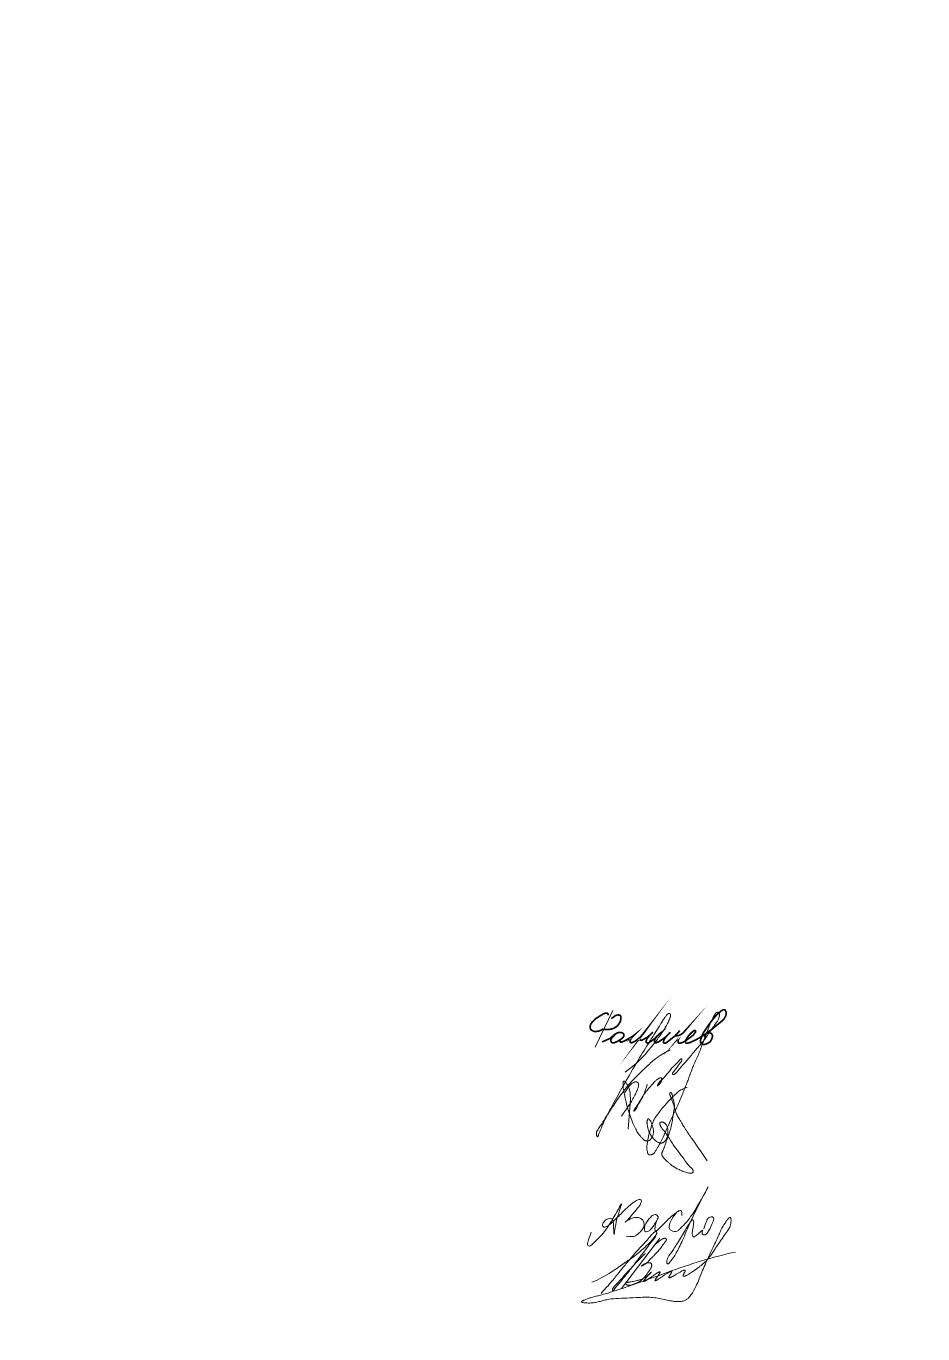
# Model space of a CAD drawing. Header units: millimetres. Extents: x 0 to 210, y 0 to 297.
# Drawn here: x 0 to 96.7, y 0 to 141.1 of the extents above; entities that cross this region are included whole.
import ezdxf

# ---------------------------------------------------------------- set-up
doc = ezdxf.new("R2010")
doc.units = ezdxf.units.MM
for name, pattern in [('K5LT32789', [0]), ('K5LT32790', [0]), ('K5LT32791', [0])]:
    doc.linetypes.add(name, pattern=pattern)
doc.layers.add('Системный слой', color=7, linetype='Continuous')

# ---------------------------------------------------------------- blocks, each defined once
blk = doc.blocks.new('U2')
at = {"layer": 'Системный слой', "color": 5, "linetype": 'K5LT32789', "lineweight": 18, "true_color": 0x0000ff}
for points in [[(68.23, 12.6), (68.03, 12.91), (67.7, 12.91), (67.4, 12.61), (67.06, 12.26), (66.78, 11.79), (66.66, 11.17), (66.85, 10.98), (67.19, 11.06), (67.39, 11.27), (67.63, 11.56), (67.96, 12.06), (68.32, 12.78), (67.96, 12.06), (67.84, 11.48), (67.84, 11.14), (67.92, 11.06), (68.08, 11.11), (68.78, 11.9), (69.54, 12.59), (69.93, 12.94), (70.34, 13.21), (70.53, 13.33), (70.68, 13.33), (70.76, 13.12), (70.76, 12.88), (70.76, 12.63), (70.76, 13.12), (70.68, 13.33), (70.53, 13.34), (69.93, 12.94), (69.37, 11.83), (69.37, 11.34), (69.6, 11.11), (69.92, 11.03), (70.24, 11.03), (70.5, 11.29), (70.83, 11.62), (71.89, 12.69), (74.45, 17.44), (71.89, 12.69), (70.98, 10.41), (70.29, 8.94), (69.66, 7.96), (69.24, 7.47), (69.12, 7.57), (69.12, 7.99), (69.41, 8.52), (69.95, 9.24), (70.81, 10.66), (71.67, 12.14), (71.86, 12.33), (72, 12.31), (72.05, 12.08), (71.97, 11.58), (71.91, 11.18), (71.84, 10.78), (71.92, 10.49), (72.08, 10.4), (72.31, 10.63), (72.74, 10.97), (73.12, 11.35), (72.87, 10.84), (72.99, 10.72), (73.16, 10.65), (73.35, 10.72), (73.6, 10.97), (74.24, 12.31), (74.17, 12.59), (73.92, 12.65), (73.6, 12.58), (73.4, 12.17), (73.25, 11.71), (73.12, 11.32)], [(60.98, 10.96), (60.79, 10.44), (60.6, 9.92), (60.54, 9.6), (60.68, 9.46), (60.88, 9.46), (61.06, 9.64), (61.58, 10.16), (62.86, 11.44), (64.7, 15.06), (63.6, 12.35), (63.4, 9.94), (63.4, 12.17), (63.18, 12.53), (62.64, 12.41), (62.28, 12.05), (62.15, 11.72), (62.28, 11.49), (62.61, 11.49), (63.4, 12.17), (64.48, 13.25), (65.24, 14), (66.08, 14.56), (66.45, 14.45), (66.36, 14.14), (66.14, 13.75), (65.43, 12.91), (64.84, 12.21), (64.43, 11.94), (65.22, 12.47), (65.86, 12.59), (66.27, 12.5), (66.55, 12.29), (66.68, 11.95), (66.68, 11.55), (66.43, 11.18), (66.18, 10.93), (65.79, 10.54), (65.36, 10.44), (64.75, 10.55)]]:
    blk.add_open_spline(points, degree=3, dxfattribs=at)
blk = doc.blocks.new('U3')
at = {"layer": 'Системный слой', "color": 5, "linetype": 'K5LT32790', "lineweight": 18, "true_color": 0x0000ff}
blk.add_open_spline([(64.95, 22.09), (64.99, 23.32), (65.29, 24.7), (65.15, 26.16), (65.08, 26.45), (65, 26.64), (64.92, 26.8), (64.82, 26.94), (64.73, 27.07), (64.66, 27.15), (64.61, 27.21), (64.57, 27.24), (64.55, 27.25), (64.54, 27.26), (64.52, 27.27), (64.51, 27.27), (64.5, 27.28), (64.49, 27.28), (64.49, 27.28), (64.48, 27.28), (64.48, 27.27), (64.47, 27.27), (64.46, 27.27), (64.46, 27.26), (64.45, 27.25), (64.45, 27.24), (64.44, 27.23), (64.43, 27.22), (64.43, 27.2), (64.42, 27.18), (64.42, 27.14), (64.41, 27.1), (64.41, 27.03), (64.4, 26.94), (64.4, 26.83), (64.41, 26.7), (64.42, 26.56), (64.44, 26.4), (64.48, 26.2), (64.54, 25.93), (64.62, 25.52), (64.73, 24.95), (64.93, 24.23), (65.21, 23.45), (65.48, 22.72), (65.75, 22.11), (66.01, 21.66), (66.26, 21.34), (66.47, 21.12), (66.63, 20.96), (66.75, 20.88), (66.82, 20.84), (66.88, 20.82), (66.93, 20.81), (66.98, 20.8), (67.03, 20.8), (67.09, 20.81), (67.14, 20.82), (67.19, 20.83), (67.23, 20.85), (67.27, 20.87), (67.3, 20.9), (67.33, 20.93), (67.37, 20.97), (67.41, 21.03), (67.47, 21.12), (67.54, 21.24), (67.6, 21.37), (67.65, 21.51), (67.67, 21.63), (67.68, 21.75), (67.68, 21.89), (67.66, 22.07), (67.62, 22.28), (67.56, 22.51), (67.49, 22.72), (67.42, 22.88), (67.37, 22.98), (67.32, 23.04), (67.27, 23.09), (67.24, 23.13), (67.2, 23.16), (67.18, 23.18), (67.17, 23.19), (67.15, 23.19), (67.14, 23.19), (67.13, 23.19), (67.12, 23.19), (67.12, 23.19), (67.11, 23.19), (67.1, 23.19), (67.1, 23.19), (67.09, 23.18), (67.08, 23.18), (67.08, 23.17), (67.07, 23.16), (67.06, 23.14), (67.05, 23.12), (67.04, 23.1), (67.02, 23.06), (67.01, 23.01), (67, 22.96), (66.99, 22.89), (66.98, 22.82), (66.99, 22.73), (67.01, 22.61), (67.04, 22.44), (67.07, 22.22), (67.13, 21.98), (67.22, 21.75), (67.33, 21.54), (67.46, 21.33), (67.61, 21.14), (67.78, 20.96), (67.94, 20.82), (68.08, 20.73), (68.2, 20.67), (68.3, 20.63), (68.39, 20.6), (68.47, 20.59), (68.54, 20.59), (68.6, 20.59), (68.65, 20.6), (68.7, 20.62), (68.74, 20.64), (68.78, 20.66), (68.82, 20.69), (68.87, 20.73), (68.92, 20.79), (68.98, 20.88), (69.05, 20.98), (69.11, 21.11), (69.17, 21.25), (69.21, 21.4), (69.24, 21.55), (69.25, 21.72), (69.25, 21.9), (69.23, 22.09), (69.19, 22.25), (69.14, 22.4), (69.09, 22.51), (69.04, 22.59), (68.99, 22.66), (68.93, 22.71), (68.88, 22.75), (68.82, 22.79), (68.76, 22.82), (68.7, 22.84), (68.65, 22.86), (68.6, 22.86), (68.57, 22.86), (68.53, 22.86), (68.51, 22.85), (68.48, 22.85), (68.45, 22.83), (68.43, 22.82), (68.41, 22.81), (68.39, 22.79), (68.38, 22.78), (68.37, 22.77), (68.37, 22.75), (68.36, 22.74), (68.36, 22.73), (68.36, 22.71), (68.35, 22.7), (68.36, 22.68), (68.36, 22.65), (68.37, 22.62), (68.38, 22.58), (68.41, 22.53), (68.44, 22.46), (68.49, 22.36), (68.55, 22.25), (68.64, 22.12), (68.76, 21.97), (68.94, 21.76), (69.17, 21.43), (69.47, 20.96), (69.82, 20.38), (70.29, 19.76), (70.75, 19.16), (71.14, 18.63), (71.41, 18.23), (71.63, 18.02), (71.77, 17.9), (71.86, 17.81), (71.91, 17.73), (71.94, 17.67), (71.96, 17.62), (71.98, 17.57), (71.98, 17.54), (71.98, 17.52), (71.98, 17.5), (71.98, 17.48), (71.97, 17.46), (71.97, 17.45), (71.96, 17.44), (71.95, 17.43), (71.94, 17.42), (71.92, 17.4), (71.91, 17.39), (71.88, 17.38), (71.85, 17.37), (71.81, 17.35), (71.77, 17.34), (71.72, 17.34), (71.66, 17.33), (71.59, 17.34), (71.49, 17.35), (71.34, 17.38), (71.13, 17.44), (70.82, 17.55), (70.45, 17.71), (70.06, 17.91), (69.75, 18.1), (69.51, 18.31), (69.28, 18.51), (69.04, 18.72), (68.84, 18.91), (68.71, 19.06), (68.65, 19.15), (68.62, 19.21), (68.6, 19.27), (68.59, 19.32), (68.59, 19.37), (68.59, 19.42), (68.59, 19.47), (68.6, 19.53), (68.62, 19.59), (68.65, 19.67), (68.7, 19.77), (68.77, 19.94), (68.87, 20.16), (68.96, 20.45), (69.07, 20.78), (69.2, 21.12), (69.35, 21.55), (69.52, 22.08), (69.68, 22.7), (69.77, 23.28), (69.82, 23.74), (69.89, 24.11), (69.95, 24.4), (69.96, 24.64), (69.93, 24.83), (69.9, 25.01), (69.84, 25.22), (69.79, 25.43), (69.75, 25.62), (69.71, 25.77), (69.68, 25.87), (69.66, 25.94), (69.64, 25.98), (69.62, 26), (69.61, 26.01), (69.6, 26.02), (69.59, 26.03), (69.58, 26.04), (69.58, 26.04), (69.57, 26.04), (69.56, 26.04), (69.55, 26.04), (69.54, 26.04), (69.53, 26.04), (69.52, 26.03), (69.51, 26.03), (69.5, 26.02), (69.49, 26.01), (69.48, 26.01), (69.47, 26), (69.46, 25.99), (69.46, 25.97), (69.45, 25.96), (69.45, 25.94), (69.44, 25.93), (69.44, 25.9), (69.44, 25.88), (69.45, 25.84), (69.46, 25.8), (69.47, 25.75), (69.5, 25.69), (69.53, 25.61), (69.58, 25.51), (69.63, 25.39), (69.68, 25.24), (69.73, 25.06), (69.81, 24.83), (69.91, 24.55), (70, 24.24), (70.08, 23.95), (70.17, 23.7), (70.29, 23.48), (70.43, 23.26), (70.59, 23.01), (70.77, 22.69), (71.01, 22.27), (71.32, 21.8), (71.67, 21.29), (72.01, 20.82), (72.62, 19.96), (73.11, 19.25), (73.48, 18.68)], degree=3, knots=[0, 0, 0, 0, 23.088924, 25.905784, 27.368497, 28.578535, 29.721875, 30.813961, 31.805183, 32.534012, 32.992903, 33.225793, 33.377047, 33.48833, 33.574551, 33.643805, 33.701224, 33.750367, 33.79387, 33.833355, 33.872141, 33.912355, 33.95659, 34.00557, 34.061357, 34.126468, 34.204109, 34.298549, 34.415744, 34.564555, 34.759459, 35.028229, 35.412864, 35.997175, 36.728139, 37.568941, 38.433825, 39.401332, 40.578431, 42.235398, 44.569602, 48.269133, 53.187712, 58.58434, 63.764044, 67.778676, 70.998143, 73.369834, 75.349816, 76.796874, 77.581324, 78.028914, 78.378087, 78.696803, 79.013489, 79.343373, 79.678587, 80.006824, 80.317932, 80.606471, 80.866035, 81.11641, 81.383983, 81.718354, 82.16781, 82.839361, 83.733235, 84.705422, 85.582724, 86.324391, 87.057116, 87.890757, 88.945341, 90.321141, 91.965571, 93.426367, 94.484215, 95.101021, 95.580997, 96.013141, 96.361093, 96.626002, 96.782739, 96.889142, 96.971138, 97.03813, 97.095272, 97.145901, 97.188561, 97.228747, 97.268915, 97.315311, 97.366861, 97.425655, 97.494454, 97.577142, 97.679623, 97.811915, 97.985663, 98.226797, 98.532587, 98.897786, 99.296036, 99.737821, 100.261724, 100.964229, 101.99978, 103.525411, 105.150667, 106.72453, 108.093532, 109.590313, 111.195302, 112.777483, 114.126394, 115.159714, 115.93325, 116.599105, 117.196687, 117.716186, 118.147278, 118.512091, 118.830828, 119.112084, 119.376147, 119.650254, 119.966184, 120.348472, 120.832611, 121.462575, 122.257884, 123.166317, 124.121896, 125.077441, 126.058759, 127.110722, 128.27138, 129.455541, 130.54928, 131.472222, 132.224076, 132.842804, 133.343527, 133.786162, 134.209733, 134.641953, 135.076751, 135.490934, 135.840567, 136.1162, 136.329021, 136.516582, 136.697073, 136.87991, 137.063295, 137.235465, 137.38613, 137.514261, 137.623548, 137.718445, 137.797689, 137.875651, 137.957944, 138.055516, 138.163779, 138.288043, 138.436309, 138.622516, 138.862075, 139.203128, 139.704326, 140.381097, 141.218915, 142.127317, 143.259517, 144.821141, 147.317764, 150.75711, 155.19517, 160.069171, 165.224464, 169.471142, 172.421411, 174.092925, 175.138298, 175.966748, 176.479558, 176.900272, 177.244752, 177.52135, 177.72293, 177.873709, 177.996322, 178.101436, 178.195314, 178.281517, 178.366118, 178.454913, 178.554755, 178.670049, 178.807074, 178.975201, 179.187234, 179.439473, 179.719727, 180.029511, 180.383269, 180.823448, 181.407111, 182.246837, 183.563618, 185.512414, 188.365901, 191.16936, 193.636194, 195.215931, 197.147086, 199.269225, 201.224518, 202.392176, 202.935446, 203.335749, 203.665039, 203.98044, 204.30527, 204.630666, 204.95421, 205.28424, 205.683122, 206.145312, 206.866804, 207.837862, 209.464316, 211.387339, 213.648133, 215.828171, 218.361631, 222.046321, 226.400789, 230.237614, 232.987127, 235.143069, 237.145235, 238.600123, 239.59432, 240.714469, 242.086859, 243.579513, 244.83703, 245.773068, 246.379449, 246.80954, 247.077534, 247.227517, 247.33398, 247.41847, 247.489521, 247.552012, 247.609222, 247.663606, 247.717168, 247.768592, 247.820784, 247.876677, 247.942191, 248.018083, 248.10247, 248.189421, 248.269471, 248.347072, 248.425637, 248.512886, 248.605679, 248.706816, 248.820413, 248.952282, 249.111489, 249.313956, 249.574155, 249.89782, 250.303709, 250.841791, 251.528272, 252.381244, 253.359593, 254.475963, 255.872687, 257.851092, 259.938273, 261.963603, 263.469883, 265.046448, 266.586695, 268.366913, 270.599666, 273.407082, 277.373027, 281.234201, 284.882343, 288.313023, 301, 301, 301, 301], dxfattribs=at)
blk = doc.blocks.new('U4')
at = {"layer": 'Системный слой', "color": 5, "linetype": 'K5LT32790', "lineweight": 18, "true_color": 0x0000ff}
for points, knots in [([(64.63, 28.23), (65.53, 28.86), (66.67, 29.94), (67.9, 31.52), (68.66, 32.51), (69.11, 33.35), (69.4, 33.86), (69.49, 34.13), (69.52, 34.27), (69.53, 34.35), (69.53, 34.4), (69.53, 34.44), (69.52, 34.46), (69.51, 34.48), (69.5, 34.49), (69.5, 34.51), (69.48, 34.52), (69.47, 34.53), (69.46, 34.54), (69.44, 34.55), (69.42, 34.56), (69.4, 34.56), (69.38, 34.57), (69.36, 34.57), (69.34, 34.57), (69.32, 34.57), (69.3, 34.56), (69.29, 34.56), (69.27, 34.55), (69.25, 34.54), (69.23, 34.52), (69.2, 34.49), (69.16, 34.45), (69.09, 34.37), (68.98, 34.23), (68.8, 33.98), (68.54, 33.58), (68.2, 32.99), (67.65, 32.14), (66.81, 30.83), (65.7, 28.99), (64.48, 26.88), (63.46, 25.04), (62.78, 23.77), (62.41, 23.04), (62.21, 22.59), (62.07, 22.25), (61.95, 21.95), (61.85, 21.69), (61.78, 21.5), (61.74, 21.38), (61.71, 21.33), (61.7, 21.31), (61.69, 21.29), (61.68, 21.28), (61.68, 21.28), (61.67, 21.27), (61.67, 21.27), (61.66, 21.27), (61.66, 21.27), (61.65, 21.27), (61.65, 21.27), (61.64, 21.27), (61.64, 21.27), (61.63, 21.27), (61.63, 21.27), (61.62, 21.28), (61.62, 21.28), (61.61, 21.29), (61.61, 21.3), (61.6, 21.31), (61.59, 21.33), (61.57, 21.36), (61.55, 21.4), (61.54, 21.44), (61.53, 21.49), (61.52, 21.55), (61.52, 21.6), (61.53, 21.66), (61.54, 21.73), (61.56, 21.79), (61.59, 21.86), (61.64, 21.95), (61.72, 22.08), (61.88, 22.33), (62.18, 22.8), (62.73, 23.68), (63.54, 24.91), (64.56, 26.4), (65.77, 27.72), (66.94, 28.84), (67.89, 29.69), (68.74, 30.27), (69.26, 30.51), (69.5, 30.63)], [0, 0, 0, 0, 8.550609, 12.054989, 15.548009, 18.191121, 19.498995, 20.058209, 20.381615, 20.589671, 20.716665, 20.79368, 20.851701, 20.900722, 20.944653, 20.985245, 21.025642, 21.06834, 21.115939, 21.168338, 21.224707, 21.283052, 21.340576, 21.394663, 21.443781, 21.488289, 21.53119, 21.575808, 21.625508, 21.683081, 21.754287, 21.848548, 21.98875, 22.223415, 22.641351, 23.38396, 24.591455, 26.333193, 28.725175, 32.394143, 38.444137, 45.386804, 51.336644, 54.759282, 56.550214, 57.736198, 58.581068, 59.410817, 60.190375, 60.748602, 61.044545, 61.139793, 61.19713, 61.237089, 61.267135, 61.290713, 61.309862, 61.325937, 61.339917, 61.352551, 61.36445, 61.376142, 61.388111, 61.400062, 61.412022, 61.424542, 61.439066, 61.45699, 61.479741, 61.509795, 61.550475, 61.607942, 61.688058, 61.795635, 61.922219, 62.059168, 62.198495, 62.342871, 62.495112, 62.658157, 62.830855, 63.02153, 63.245709, 63.594568, 64.237865, 65.516344, 67.957442, 72.253573, 76.989753, 81.977365, 86.090995, 89.562811, 91.905588, 94, 94, 94, 94]), ([(66.99, 26.96), (66.91, 26.52), (66.7, 25.95), (66.37, 25.27), (66.14, 24.91), (65.98, 24.61), (65.89, 24.43), (65.84, 24.32), (65.8, 24.26), (65.76, 24.21), (65.73, 24.17), (65.69, 24.13), (65.66, 24.09), (65.63, 24.06), (65.6, 24.04), (65.59, 24.02), (65.58, 24.02), (65.57, 24.01), (65.57, 24.01), (65.57, 24.01), (65.56, 24.01), (65.56, 24.01), (65.56, 24.01), (65.56, 24.01), (65.55, 24.01), (65.55, 24.01), (65.55, 24.01), (65.55, 24.02), (65.55, 24.02), (65.56, 24.02), (65.56, 24.03), (65.56, 24.03), (65.56, 24.04), (65.57, 24.06), (65.58, 24.08), (65.59, 24.1), (65.6, 24.13), (65.62, 24.17), (65.63, 24.21), (65.66, 24.26), (65.69, 24.31), (65.74, 24.37), (65.8, 24.45), (65.89, 24.58), (66.01, 24.76), (66.15, 24.99), (66.28, 25.22), (66.41, 25.46), (66.57, 25.72), (66.77, 26), (66.98, 26.25), (67.16, 26.47), (67.35, 26.7), (67.58, 26.96), (67.85, 27.23), (68.05, 27.42), (68.18, 27.52), (68.25, 27.56), (68.3, 27.59), (68.35, 27.61), (68.4, 27.63), (68.44, 27.63), (68.46, 27.64), (68.48, 27.64), (68.5, 27.63), (68.51, 27.63), (68.52, 27.63), (68.53, 27.62), (68.54, 27.62), (68.54, 27.61), (68.55, 27.6), (68.55, 27.6), (68.56, 27.59), (68.56, 27.58), (68.56, 27.56), (68.57, 27.55), (68.57, 27.53), (68.57, 27.5), (68.56, 27.45), (68.55, 27.4), (68.54, 27.34), (68.53, 27.28), (68.51, 27.22), (68.49, 27.17), (68.46, 27.12), (68.43, 27.07), (68.38, 27.02), (68.34, 26.96), (68.3, 26.92), (68.27, 26.89), (68.24, 26.86), (68.21, 26.83), (68.18, 26.81), (68.16, 26.79), (68.14, 26.78), (68.13, 26.78), (68.13, 26.77), (68.12, 26.77), (68.12, 26.77), (68.12, 26.77), (68.11, 26.77), (68.11, 26.77), (68.11, 26.77), (68.11, 26.77), (68.11, 26.77), (68.1, 26.77), (68.1, 26.77), (68.1, 26.77), (68.1, 26.78), (68.1, 26.78), (68.11, 26.78), (68.11, 26.79), (68.11, 26.8), (68.11, 26.8), (68.12, 26.81), (68.12, 26.83), (68.14, 26.85), (68.15, 26.88), (68.16, 26.9), (68.18, 26.92), (68.19, 26.95), (68.21, 26.98), (68.24, 27.03), (68.28, 27.1), (68.32, 27.17), (68.38, 27.24), (68.47, 27.33), (68.59, 27.43), (68.73, 27.55), (68.86, 27.69), (68.99, 27.84), (69.1, 27.99), (69.23, 28.14), (69.37, 28.29), (69.5, 28.47), (69.64, 28.65), (69.81, 28.83), (70, 29.01), (70.19, 29.18), (70.32, 29.32), (70.41, 29.42), (70.47, 29.49), (70.53, 29.55), (70.57, 29.6), (70.61, 29.64), (70.64, 29.66), (70.66, 29.67), (70.67, 29.68), (70.68, 29.69), (70.69, 29.69), (70.69, 29.69), (70.7, 29.69), (70.7, 29.69), (70.71, 29.69), (70.71, 29.69), (70.72, 29.68), (70.72, 29.68), (70.72, 29.68), (70.73, 29.67), (70.73, 29.67), (70.73, 29.66), (70.74, 29.65), (70.74, 29.64), (70.75, 29.63), (70.75, 29.61), (70.75, 29.59), (70.75, 29.56), (70.75, 29.53), (70.74, 29.51), (70.74, 29.48), (70.73, 29.45), (70.71, 29.42), (70.68, 29.38), (70.64, 29.32), (70.57, 29.23), (70.48, 29.12), (70.37, 28.98), (70.26, 28.81), (70.16, 28.65), (70.05, 28.53), (69.97, 28.42), (69.91, 28.34), (69.86, 28.27), (69.81, 28.23), (69.78, 28.19), (69.76, 28.16), (69.75, 28.14), (69.75, 28.12), (69.74, 28.11), (69.74, 28.09), (69.74, 28.07), (69.75, 28.05), (69.75, 28.04), (69.75, 28.02), (69.76, 28.01), (69.77, 28), (69.77, 27.99), (69.78, 27.99), (69.78, 27.98), (69.79, 27.98), (69.8, 27.98), (69.8, 27.97), (69.81, 27.97), (69.82, 27.97), (69.83, 27.97), (69.85, 27.98), (69.86, 27.98), (69.88, 27.99), (69.91, 28), (69.94, 28.02), (69.98, 28.04), (70.03, 28.07), (70.09, 28.11), (70.14, 28.16), (70.21, 28.23), (70.29, 28.33), (70.4, 28.48), (70.57, 28.7), (70.8, 28.96), (71.11, 29.28), (71.43, 29.66), (71.79, 30.1), (72.14, 30.52), (72.5, 30.94), (72.86, 31.34), (73.22, 31.79), (73.55, 32.27), (73.88, 32.75), (74.21, 33.18), (74.46, 33.57), (74.64, 33.84), (74.73, 34.03), (74.76, 34.16), (74.78, 34.27), (74.8, 34.35), (74.81, 34.41), (74.81, 34.45), (74.81, 34.5), (74.81, 34.53), (74.8, 34.56), (74.79, 34.59), (74.78, 34.61), (74.76, 34.64), (74.75, 34.66), (74.73, 34.67), (74.72, 34.69), (74.7, 34.7), (74.69, 34.7), (74.67, 34.71), (74.66, 34.71), (74.64, 34.71), (74.63, 34.71), (74.61, 34.71), (74.59, 34.71), (74.56, 34.7), (74.53, 34.68), (74.5, 34.67), (74.47, 34.64), (74.43, 34.61), (74.39, 34.57), (74.35, 34.53), (74.31, 34.47), (74.27, 34.39), (74.21, 34.29), (74.12, 34.14), (74, 33.91), (73.88, 33.61), (73.74, 33.27), (73.61, 32.91), (73.45, 32.53), (73.28, 32.12), (73.11, 31.67), (72.94, 31.2), (72.76, 30.7), (72.56, 30.16), (72.29, 29.58), (72.02, 29.03), (71.83, 28.53), (71.71, 28.19), (71.64, 28), (71.59, 27.88), (71.54, 27.72), (71.43, 27.44), (71.28, 27.03), (71.06, 26.51), (70.83, 25.92), (70.56, 25.22), (70.21, 24.42), (69.75, 23.51), (69.29, 22.51), (68.86, 21.5), (68.47, 20.64), (68.09, 20.07), (67.91, 19.71), (67.79, 19.54), (67.72, 19.47), (67.66, 19.42), (67.61, 19.39), (67.55, 19.36), (67.49, 19.34), (67.43, 19.33), (67.36, 19.32), (67.31, 19.31), (67.26, 19.32), (67.22, 19.32), (67.2, 19.33), (67.18, 19.34), (67.16, 19.35), (67.15, 19.36), (67.13, 19.37), (67.12, 19.39), (67.11, 19.41), (67.09, 19.43), (67.08, 19.47), (67.06, 19.52), (67.05, 19.59), (67.02, 19.7), (66.99, 19.83), (66.96, 19.97), (66.96, 20.1), (66.97, 20.25), (66.99, 20.42), (67.03, 20.63), (67.08, 20.92), (67.14, 21.29), (67.24, 21.71), (67.37, 22.1), (67.48, 22.41), (67.56, 22.67), (67.65, 22.9), (67.76, 23.15), (67.93, 23.42), (68.2, 23.78), (68.57, 24.27), (69.08, 24.85), (69.61, 25.43), (70.1, 25.91), (70.47, 26.22), (70.76, 26.38), (71.02, 26.49), (71.2, 26.55), (71.31, 26.58)], [0, 0, 0, 0, 9.050129, 12.27524, 15.459, 17.73484, 19.057413, 19.710841, 20.186256, 20.578255, 20.920156, 21.263228, 21.624829, 21.943402, 22.174143, 22.29629, 22.36276, 22.406894, 22.439057, 22.464194, 22.484922, 22.502166, 22.516262, 22.528133, 22.539447, 22.552242, 22.56817, 22.588053, 22.611987, 22.639741, 22.672744, 22.715192, 22.776687, 22.87041, 23.023044, 23.2152, 23.446308, 23.698853, 24.014406, 24.364067, 24.793807, 25.28352, 25.941626, 26.877925, 28.429965, 30.348657, 32.240773, 33.898399, 35.948367, 38.485583, 40.825304, 42.59187, 44.267244, 46.970047, 49.74801, 51.863744, 52.701471, 53.104911, 53.483029, 53.862972, 54.210178, 54.473163, 54.650607, 54.780151, 54.882015, 54.96597, 55.037892, 55.101774, 55.160577, 55.215489, 55.269733, 55.3265, 55.390437, 55.464507, 55.552848, 55.661752, 55.802045, 55.996896, 56.278982, 56.657771, 57.087852, 57.530059, 57.926999, 58.28654, 58.645161, 59.086887, 59.580412, 60.070145, 60.456808, 60.770321, 61.020502, 61.287434, 61.539711, 61.751465, 61.877288, 61.951174, 62.001019, 62.037083, 62.064047, 62.085222, 62.102691, 62.117816, 62.131035, 62.143011, 62.154708, 62.167188, 62.181333, 62.197688, 62.21651, 62.238222, 62.264236, 62.296726, 62.338711, 62.394112, 62.469848, 62.581386, 62.750144, 62.953234, 63.151975, 63.325302, 63.501424, 63.750698, 64.126703, 64.655732, 65.239268, 65.888652, 66.649933, 67.724768, 68.970934, 70.450533, 71.673771, 72.965674, 74.199734, 75.716608, 77.191491, 78.669398, 80.263602, 82.259995, 84.0227, 85.431088, 86.180031, 86.82002, 87.357354, 87.830339, 88.196682, 88.427814, 88.563885, 88.657509, 88.728451, 88.784957, 88.831759, 88.871976, 88.907862, 88.941164, 88.973333, 89.002363, 89.031139, 89.061129, 89.097204, 89.139544, 89.190239, 89.252182, 89.329582, 89.428874, 89.559889, 89.727893, 89.910432, 90.08993, 90.259821, 90.437176, 90.634512, 90.867411, 91.167757, 91.627014, 92.382088, 93.419966, 94.672454, 96.030915, 97.344377, 98.512333, 99.382533, 100.080146, 100.642761, 101.098523, 101.416568, 101.614452, 101.761411, 101.888131, 102.002041, 102.112642, 102.228685, 102.353162, 102.475542, 102.582798, 102.67162, 102.744553, 102.805473, 102.857643, 102.905538, 102.953137, 103.003348, 103.057077, 103.11538, 103.180499, 103.255316, 103.343787, 103.451799, 103.589159, 103.775473, 104.036879, 104.381072, 104.782032, 105.231565, 105.731185, 106.331113, 107.131661, 108.329516, 110.150194, 112.636877, 115.501671, 119.160964, 122.898631, 126.952961, 130.409086, 134.037174, 137.994275, 142.035946, 146.041027, 149.822245, 153.085433, 155.385996, 156.523495, 157.344961, 158.084473, 158.656408, 159.032405, 159.319553, 159.62593, 159.882585, 160.081757, 160.265654, 160.447561, 160.63144, 160.806021, 160.962993, 161.100471, 161.220792, 161.327559, 161.424857, 161.521276, 161.623153, 161.736504, 161.863212, 162.008568, 162.179889, 162.387514, 162.643846, 162.945007, 163.264358, 163.6135, 164.014772, 164.533206, 165.020618, 165.794064, 166.857794, 168.64401, 171.006738, 173.517367, 176.204619, 178.789913, 181.800729, 185.264053, 188.598832, 192.086757, 196.039981, 200.351441, 204.98312, 208.606796, 211.174086, 212.324149, 212.840152, 213.814159, 215.76165, 218.911517, 222.760316, 227.121283, 231.883071, 238.054257, 244.879079, 252.670992, 260.372327, 267.206768, 271.910472, 274.294825, 275.442431, 276.007431, 276.456493, 276.872537, 277.298483, 277.734538, 278.182349, 278.627236, 279.027811, 279.347916, 279.582846, 279.760539, 279.906542, 280.032941, 280.152577, 280.276179, 280.413989, 280.572354, 280.762102, 281.004984, 281.334701, 281.830666, 282.557033, 283.530703, 284.521091, 285.429966, 286.323075, 287.47734, 288.942216, 290.783007, 293.428229, 296.57457, 299.586331, 301.717918, 303.359613, 305.016414, 306.799751, 308.827327, 311.560281, 315.955926, 321.284596, 327.290578, 331.929165, 335.294372, 337.07654, 338.608554, 341, 341, 341, 341]), ([(64.61, 26.05), (64.79, 26.33), (65, 26.69), (65.35, 27), (65.47, 27.08), (65.58, 27.14), (65.65, 27.17), (65.71, 27.19), (65.76, 27.2), (65.8, 27.2), (65.83, 27.2), (65.86, 27.19), (65.89, 27.18), (65.92, 27.17), (65.95, 27.15), (65.97, 27.13), (66, 27.11), (66.02, 27.08), (66.04, 27.06), (66.05, 27.03), (66.07, 27), (66.07, 26.97), (66.08, 26.94), (66.08, 26.89), (66.08, 26.84), (66.08, 26.77), (66.06, 26.67), (66.02, 26.54), (65.96, 26.36), (65.85, 26.09), (65.66, 25.7), (65.41, 25.21), (65.1, 24.73), (64.8, 24.31), (64.51, 23.9), (64.32, 23.63), (64.22, 23.48)], [0, 0, 0, 0, 6.031327, 7.224988, 8.103691, 8.779791, 9.271523, 9.620615, 9.879085, 10.092232, 10.278511, 10.453749, 10.630111, 10.818394, 11.017829, 11.223201, 11.427374, 11.623322, 11.806227, 11.978077, 12.150954, 12.337468, 12.550087, 12.799771, 13.111892, 13.519386, 14.078895, 14.842107, 15.895849, 17.445078, 19.990893, 23.601088, 27.190299, 30.147219, 32.759048, 36, 36, 36, 36])]:
    blk.add_open_spline(points, degree=3, knots=knots, dxfattribs=at)
blk = doc.blocks.new('U5')
at = {"layer": 'Системный слой', "color": 5, "linetype": 'K5LT32790', "lineweight": 18, "true_color": 0x0000ff}
blk.add_line((68.36, 10.31), (64.23, 4.9), dxfattribs=at)
for points, knots in [([(67.58, 9.28), (67.77, 9.52), (68.03, 9.81), (68.41, 10.08), (68.59, 10.19), (68.72, 10.26), (68.8, 10.3), (68.84, 10.31), (68.88, 10.31), (68.91, 10.31), (68.93, 10.31), (68.95, 10.3), (68.98, 10.29), (69, 10.28), (69.02, 10.27), (69.03, 10.26), (69.05, 10.24), (69.06, 10.23), (69.06, 10.22), (69.07, 10.21), (69.07, 10.2), (69.08, 10.18), (69.08, 10.17), (69.08, 10.15), (69.08, 10.14), (69.07, 10.12), (69.06, 10.09), (69.05, 10.07), (69.03, 10.03), (69, 9.99), (68.95, 9.92), (68.88, 9.83), (68.79, 9.72), (68.69, 9.58), (68.57, 9.41), (68.42, 9.19), (68.21, 8.94), (67.95, 8.67), (67.69, 8.4), (67.48, 8.19), (67.31, 8.01), (67.18, 7.87), (67.07, 7.76), (66.99, 7.68), (66.92, 7.63), (66.85, 7.58), (66.78, 7.53), (66.69, 7.48), (66.61, 7.43), (66.53, 7.39), (66.48, 7.36), (66.44, 7.34), (66.42, 7.33), (66.41, 7.33), (66.4, 7.32), (66.39, 7.32), (66.38, 7.32), (66.38, 7.32), (66.38, 7.32), (66.37, 7.32), (66.37, 7.31), (66.37, 7.31), (66.37, 7.32), (66.37, 7.32), (66.37, 7.32), (66.37, 7.32), (66.37, 7.32), (66.37, 7.32), (66.38, 7.32), (66.38, 7.33), (66.38, 7.33), (66.39, 7.33), (66.39, 7.33), (66.4, 7.34), (66.41, 7.35), (66.42, 7.35), (66.43, 7.36), (66.46, 7.38), (66.49, 7.41), (66.55, 7.44), (66.62, 7.49), (66.7, 7.54), (66.79, 7.58), (66.89, 7.62), (66.98, 7.65), (67.08, 7.67), (67.16, 7.68), (67.23, 7.68), (67.28, 7.68), (67.33, 7.67), (67.36, 7.66), (67.38, 7.65), (67.4, 7.63), (67.42, 7.62), (67.43, 7.61), (67.45, 7.59), (67.46, 7.57), (67.47, 7.54), (67.48, 7.51), (67.49, 7.48), (67.5, 7.44), (67.5, 7.39), (67.5, 7.35), (67.49, 7.3), (67.47, 7.24), (67.45, 7.18), (67.42, 7.11), (67.36, 7.01), (67.26, 6.87), (67.12, 6.66), (66.94, 6.4), (66.73, 6.12), (66.51, 5.89), (66.31, 5.72), (66.13, 5.61), (65.93, 5.52), (65.71, 5.43), (65.48, 5.35), (65.29, 5.27), (65.15, 5.24), (65.07, 5.23), (65.02, 5.23), (64.97, 5.24), (64.93, 5.25), (64.88, 5.27), (64.83, 5.29), (64.79, 5.31), (64.76, 5.33), (64.74, 5.34), (64.72, 5.36), (64.7, 5.37), (64.68, 5.39), (64.67, 5.4), (64.66, 5.42), (64.66, 5.43), (64.66, 5.44), (64.66, 5.45), (64.67, 5.46), (64.68, 5.47), (64.69, 5.48), (64.7, 5.49), (64.73, 5.5), (64.76, 5.51), (64.79, 5.53), (64.84, 5.54), (64.91, 5.55), (65, 5.57), (65.12, 5.59), (65.28, 5.62), (65.51, 5.66), (65.81, 5.72), (66.16, 5.81), (66.49, 5.93), (66.76, 6.06), (66.96, 6.19), (67.11, 6.31), (67.22, 6.41), (67.3, 6.48), (67.35, 6.53), (67.39, 6.57), (67.41, 6.6), (67.43, 6.62), (67.44, 6.64), (67.45, 6.65), (67.46, 6.66), (67.46, 6.66), (67.47, 6.67), (67.47, 6.67), (67.47, 6.67), (67.47, 6.68), (67.47, 6.68), (67.47, 6.68), (67.47, 6.68), (67.47, 6.68), (67.47, 6.68), (67.47, 6.68), (67.47, 6.67), (67.46, 6.67), (67.46, 6.67), (67.45, 6.66), (67.44, 6.65), (67.43, 6.64), (67.41, 6.63), (67.39, 6.6), (67.36, 6.58), (67.33, 6.54), (67.28, 6.49), (67.2, 6.41), (67.1, 6.29), (66.97, 6.14), (66.84, 5.99), (66.75, 5.88), (66.7, 5.8), (66.67, 5.76), (66.65, 5.73), (66.64, 5.71), (66.63, 5.69), (66.62, 5.68), (66.62, 5.67), (66.62, 5.66), (66.62, 5.65), (66.63, 5.65), (66.63, 5.64), (66.64, 5.64), (66.65, 5.64), (66.66, 5.65), (66.68, 5.65), (66.7, 5.66), (66.73, 5.67), (66.77, 5.69), (66.82, 5.72), (66.88, 5.76), (66.97, 5.81), (67.09, 5.89), (67.28, 6.02), (67.52, 6.18), (67.78, 6.36), (67.99, 6.51), (68.14, 6.6), (68.22, 6.64), (68.28, 6.67), (68.31, 6.69), (68.34, 6.7), (68.36, 6.7), (68.38, 6.7), (68.39, 6.7), (68.4, 6.7), (68.41, 6.69), (68.41, 6.69), (68.41, 6.68), (68.41, 6.67), (68.41, 6.66), (68.41, 6.64), (68.4, 6.63), (68.39, 6.61), (68.38, 6.58), (68.36, 6.55), (68.33, 6.51), (68.29, 6.44), (68.23, 6.35), (68.14, 6.24), (68.05, 6.1), (67.97, 5.99), (67.91, 5.91), (67.89, 5.86), (67.87, 5.83), (67.86, 5.8), (67.85, 5.79), (67.85, 5.77), (67.84, 5.76), (67.84, 5.75), (67.85, 5.75), (67.85, 5.74), (67.86, 5.73), (67.86, 5.73), (67.87, 5.73), (67.89, 5.73), (67.91, 5.74), (67.93, 5.75), (67.96, 5.76), (68, 5.78), (68.05, 5.8), (68.11, 5.84), (68.2, 5.89), (68.32, 5.97), (68.51, 6.1), (68.75, 6.26), (69.02, 6.44), (69.24, 6.58), (69.38, 6.66), (69.47, 6.71), (69.52, 6.74), (69.56, 6.75), (69.59, 6.76), (69.62, 6.76), (69.63, 6.76), (69.65, 6.76), (69.66, 6.76), (69.66, 6.75), (69.67, 6.74), (69.67, 6.73), (69.67, 6.71), (69.66, 6.7), (69.66, 6.68), (69.65, 6.66), (69.64, 6.64), (69.62, 6.61), (69.6, 6.57), (69.57, 6.5), (69.52, 6.42), (69.46, 6.33), (69.41, 6.25), (69.38, 6.19), (69.37, 6.16), (69.36, 6.13), (69.35, 6.12), (69.35, 6.1), (69.35, 6.09), (69.35, 6.09), (69.35, 6.08), (69.36, 6.07), (69.36, 6.06), (69.37, 6.05), (69.38, 6.05), (69.4, 6.05), (69.42, 6.05), (69.44, 6.06), (69.47, 6.06), (69.51, 6.08), (69.56, 6.1), (69.63, 6.13), (69.72, 6.18), (69.85, 6.25), (70.04, 6.36), (70.29, 6.51), (70.54, 6.66), (70.74, 6.77), (70.87, 6.83), (70.94, 6.86), (70.99, 6.87), (71.02, 6.88), (71.05, 6.89), (71.07, 6.89), (71.09, 6.88), (71.1, 6.88), (71.11, 6.87), (71.11, 6.86), (71.12, 6.84), (71.12, 6.83), (71.12, 6.82), (71.11, 6.8), (71.11, 6.79), (71.1, 6.76), (71.09, 6.74), (71.07, 6.7), (71.05, 6.64), (71.01, 6.57), (70.96, 6.48), (70.93, 6.41), (70.91, 6.36), (70.9, 6.33), (70.89, 6.3), (70.89, 6.29), (70.89, 6.27), (70.89, 6.26), (70.89, 6.24), (70.89, 6.23), (70.9, 6.23), (70.91, 6.22), (70.92, 6.21), (70.93, 6.21), (70.94, 6.21), (70.96, 6.21), (70.98, 6.21), (71, 6.21), (71.03, 6.22), (71.07, 6.23), (71.12, 6.25), (71.18, 6.27), (71.25, 6.31), (71.36, 6.37), (71.51, 6.45), (71.72, 6.59), (72, 6.77), (72.32, 6.99), (72.62, 7.22), (72.89, 7.44), (73.14, 7.66), (73.37, 7.88), (73.6, 8.14), (73.86, 8.46), (74.13, 8.85), (74.44, 9.34), (74.81, 9.89), (75.21, 10.47), (75.58, 10.97), (75.83, 11.34), (75.95, 11.58), (75.99, 11.73), (76.03, 11.87), (76.05, 12.01), (76.05, 12.14), (76.06, 12.26), (76.05, 12.35), (76.04, 12.42), (76.03, 12.46), (76.02, 12.49), (76.01, 12.51), (76, 12.52), (76, 12.54), (75.99, 12.54), (75.98, 12.55), (75.97, 12.56), (75.97, 12.56), (75.96, 12.56), (75.95, 12.56), (75.94, 12.56), (75.93, 12.56), (75.92, 12.56), (75.9, 12.55), (75.89, 12.54), (75.87, 12.53), (75.85, 12.52), (75.83, 12.5), (75.79, 12.47), (75.75, 12.43), (75.7, 12.36), (75.62, 12.27), (75.52, 12.13), (75.4, 11.95), (75.27, 11.75), (75.13, 11.51), (74.99, 11.24), (74.82, 10.88), (74.59, 10.34), (74.21, 9.52), (73.64, 8.34), (72.99, 6.91), (72.48, 5.52), (72, 4.59), (71.68, 4.1), (71.49, 3.89), (71.36, 3.78), (71.24, 3.69), (71.11, 3.62), (70.96, 3.56), (70.78, 3.51), (70.57, 3.48), (70.32, 3.47), (70, 3.49), (69.55, 3.55), (68.98, 3.67), (68.31, 3.82), (67.63, 3.93), (66.88, 3.96), (65.95, 3.92), (64.84, 3.86), (63.7, 3.83), (62.77, 3.73), (62.1, 3.55), (61.58, 3.41), (61.15, 3.34), (60.79, 3.32), (60.51, 3.33), (60.29, 3.35), (60.13, 3.37), (60.04, 3.39), (59.99, 3.4), (59.97, 3.41), (59.95, 3.42), (59.94, 3.42), (59.93, 3.43), (59.93, 3.43), (59.92, 3.44), (59.92, 3.44), (59.91, 3.45), (59.91, 3.45), (59.91, 3.45), (59.91, 3.46), (59.91, 3.46), (59.91, 3.47), (59.92, 3.47), (59.92, 3.48), (59.92, 3.48), (59.93, 3.49), (59.94, 3.5), (59.95, 3.51), (59.96, 3.52), (59.98, 3.53), (60.01, 3.55), (60.05, 3.57), (60.11, 3.59), (60.19, 3.63), (60.31, 3.68), (60.47, 3.74), (60.65, 3.81), (60.83, 3.87), (61.03, 3.93), (61.25, 3.99), (61.51, 4.06), (61.91, 4.16), (62.64, 4.37), (63.95, 4.77), (66.19, 5.54), (69.23, 6.66), (72.81, 7.91), (75.3, 8.56), (76.53, 8.83)], [0, 0, 0, 0, 6.158308, 7.924944, 9.397219, 10.421772, 10.878244, 11.151197, 11.36381, 11.548551, 11.718723, 11.877713, 12.036027, 12.196544, 12.358164, 12.506286, 12.632493, 12.736928, 12.819521, 12.898812, 12.980771, 13.07523, 13.173556, 13.279268, 13.396608, 13.531064, 13.690326, 13.886288, 14.140321, 14.494376, 15.023758, 15.795804, 16.773927, 17.9322, 19.328256, 21.031002, 23.191239, 26.01508, 28.508359, 30.764949, 32.158381, 33.57364, 34.542076, 35.296285, 35.858711, 36.382363, 36.930279, 37.613953, 38.340853, 38.974758, 39.36394, 39.584276, 39.729431, 39.831741, 39.905683, 39.959643, 39.999056, 40.02768, 40.048222, 40.062694, 40.072775, 40.079767, 40.084961, 40.089793, 40.09578, 40.104088, 40.115492, 40.13093, 40.149822, 40.171984, 40.197656, 40.229358, 40.269864, 40.322352, 40.391158, 40.483151, 40.610685, 40.79026, 41.065436, 41.512004, 42.088709, 42.770629, 43.467951, 44.184491, 44.869892, 45.483626, 46.046275, 46.524145, 46.915912, 47.196275, 47.40917, 47.586207, 47.738846, 47.877531, 48.013016, 48.157728, 48.31924, 48.502929, 48.715108, 48.96183, 49.243774, 49.540729, 49.8478, 50.172102, 50.537958, 50.965281, 51.494288, 52.20384, 53.298857, 54.917421, 57.240739, 59.738769, 62.02238, 63.698303, 65.037791, 66.331625, 68.02956, 69.84719, 71.368716, 72.206354, 72.649589, 72.981788, 73.276043, 73.570472, 73.929446, 74.299002, 74.63126, 74.848184, 75.010867, 75.161965, 75.335461, 75.49506, 75.620009, 75.719661, 75.802316, 75.875542, 75.946386, 76.021533, 76.107513, 76.21105, 76.339562, 76.501776, 76.708489, 76.973585, 77.315523, 77.75974, 78.342864, 79.120835, 80.18625, 81.706721, 83.852292, 86.465219, 88.951659, 90.978666, 92.487594, 93.76585, 94.760654, 95.480574, 95.959313, 96.294546, 96.536659, 96.714464, 96.846112, 96.943809, 97.01613, 97.069288, 97.107887, 97.1354, 97.154486, 97.167231, 97.175363, 97.180572, 97.184743, 97.189776, 97.197329, 97.209122, 97.228653, 97.258997, 97.303617, 97.365208, 97.448469, 97.559514, 97.706462, 97.900415, 98.157187, 98.500801, 98.971779, 99.653407, 100.680484, 102.16221, 103.578184, 104.648543, 105.155236, 105.478521, 105.704428, 105.867108, 105.985778, 106.07285, 106.137041, 106.188892, 106.233202, 106.275598, 106.31862, 106.370033, 106.436882, 106.52608, 106.645289, 106.803787, 107.01342, 107.289946, 107.655243, 108.141506, 108.800592, 109.730549, 111.109505, 113.317286, 115.629589, 117.547768, 118.521059, 119.084698, 119.470627, 119.745056, 119.943042, 120.086716, 120.191551, 120.26935, 120.330025, 120.382672, 120.435962, 120.498121, 120.565387, 120.641314, 120.728412, 120.840736, 120.985691, 121.174077, 121.421722, 121.753873, 122.217132, 122.901613, 123.981872, 125.172225, 126.200607, 126.79256, 127.136357, 127.367267, 127.532062, 127.652773, 127.742537, 127.810135, 127.865237, 127.915133, 127.96426, 128.015006, 128.071903, 128.142719, 128.234954, 128.356669, 128.517397, 128.729164, 129.007855, 129.375448, 129.864201, 130.525978, 131.458654, 132.841604, 135.051627, 137.371779, 139.298243, 140.282632, 140.852634, 141.243893, 141.523176, 141.725905, 141.87456, 141.985024, 142.069602, 142.138778, 142.20217, 142.268885, 142.347585, 142.446693, 142.552857, 142.668386, 142.796019, 142.962407, 143.184377, 143.493216, 143.947083, 144.660187, 145.445963, 146.126993, 146.522898, 146.755674, 146.914043, 147.029277, 147.105459, 147.165051, 147.224298, 147.295401, 147.367417, 147.434207, 147.504148, 147.585142, 147.684943, 147.81179, 147.975245, 148.18721, 148.463335, 148.825333, 149.305406, 149.95641, 150.882496, 152.258218, 154.475246, 156.620318, 158.321251, 159.038433, 159.502054, 159.828856, 160.066775, 160.243468, 160.37743, 160.482373, 160.569441, 160.648431, 160.728415, 160.81803, 160.908084, 160.998756, 161.091733, 161.206325, 161.353931, 161.549093, 161.818906, 162.212882, 162.829199, 163.508952, 164.099592, 164.445709, 164.650604, 164.788255, 164.903661, 165.007576, 165.109001, 165.194462, 165.26938, 165.338661, 165.406872, 165.478408, 165.557687, 165.64939, 165.758763, 165.891992, 166.05668, 166.262506, 166.522189, 166.853055, 167.279787, 167.839914, 168.596742, 169.679428, 171.288032, 173.772391, 176.439711, 179.127961, 181.338538, 183.565781, 185.724368, 187.964675, 190.532192, 193.913297, 197.664225, 202.240399, 207.365977, 211.891604, 214.950288, 216.260728, 217.307529, 218.226173, 219.136534, 220.048062, 220.900546, 221.546871, 221.9542, 222.219116, 222.412338, 222.560372, 222.677648, 222.773298, 222.853632, 222.923292, 222.978973, 223.025473, 223.071419, 223.126411, 223.191335, 223.263092, 223.344759, 223.440037, 223.553558, 223.691355, 223.86161, 224.075985, 224.352298, 224.720891, 225.244768, 226.022651, 227.234024, 228.694978, 230.400721, 232.151975, 234.169342, 236.596891, 240.264912, 245.911745, 254.96485, 266.835794, 277.658947, 284.885559, 287.882731, 289.514301, 290.547995, 291.464177, 292.424746, 293.549213, 294.775006, 296.163908, 297.809999, 299.883699, 302.703567, 306.933828, 311.679125, 316.501759, 320.996631, 326.836537, 335.266963, 343.465594, 349.957026, 354.09066, 357.579706, 360.721275, 362.932241, 364.823848, 366.400364, 367.448979, 368.024725, 368.279323, 368.440012, 368.5553, 368.642037, 368.709291, 368.762747, 368.806287, 368.842721, 368.874182, 368.900514, 368.926113, 368.952467, 368.982922, 369.016093, 369.053534, 369.097024, 369.148696, 369.211201, 369.287947, 369.383467, 369.504023, 369.658723, 369.861852, 370.138802, 370.52869, 371.119523, 372.038078, 373.203074, 374.521743, 375.833878, 377.215726, 378.767848, 380.290034, 382.688597, 387.074598, 395.697937, 410.437499, 434.93092, 461.366967, 487, 487, 487, 487]), ([(61.05, 5.56), (61.78, 5.87), (62.77, 6.38), (63.87, 7.17), (64.49, 7.62), (65.1, 8.01), (65.74, 8.45), (66.42, 9.02), (67.08, 9.63), (67.57, 10.15), (67.84, 10.51), (67.96, 10.7), (68.02, 10.8), (68.04, 10.85), (68.05, 10.89), (68.06, 10.91), (68.06, 10.92), (68.06, 10.94), (68.05, 10.95), (68.05, 10.96), (68.05, 10.97), (68.04, 10.98), (68.03, 10.99), (68.02, 11), (68.01, 11.01), (68, 11.02), (67.99, 11.03), (67.98, 11.03), (67.96, 11.04), (67.95, 11.04), (67.94, 11.04), (67.93, 11.04), (67.91, 11.04), (67.9, 11.03), (67.88, 11.03), (67.85, 11.01), (67.82, 11), (67.78, 10.97), (67.72, 10.92), (67.64, 10.86), (67.53, 10.75), (67.4, 10.6), (67.23, 10.39), (66.99, 10.1), (66.65, 9.72), (66.18, 9.23), (65.59, 8.57), (64.89, 7.75), (64.12, 6.82), (63.43, 5.94), (62.83, 5.24), (62.38, 4.77), (62.14, 4.49), (62.04, 4.37)], [0, 0, 0, 0, 6.997069, 9.684036, 11.958352, 13.801956, 16.01059, 18.791875, 21.670898, 23.899271, 25.047829, 25.598015, 25.892727, 26.052221, 26.139763, 26.200238, 26.24818, 26.289354, 26.326598, 26.358724, 26.389054, 26.419587, 26.454991, 26.494445, 26.537325, 26.581963, 26.625959, 26.666366, 26.702295, 26.736616, 26.772293, 26.811665, 26.854853, 26.903993, 26.962474, 27.036776, 27.136139, 27.279193, 27.487047, 27.788774, 28.205883, 28.811868, 29.540442, 30.580231, 32.089095, 34.083011, 36.578424, 39.886091, 43.512937, 47.235171, 49.742529, 51.659752, 53, 53, 53, 53]), ([(66.82, 8.68), (66.31, 8.24), (65.66, 7.5), (64.83, 6.61), (64.31, 6.05), (63.94, 5.61), (63.65, 5.31), (63.46, 5.12), (63.36, 4.99), (63.3, 4.9), (63.27, 4.84), (63.25, 4.81), (63.25, 4.79), (63.25, 4.77), (63.25, 4.76), (63.25, 4.75), (63.25, 4.74), (63.26, 4.73), (63.26, 4.72), (63.27, 4.71), (63.28, 4.7), (63.29, 4.69), (63.3, 4.68), (63.3, 4.68), (63.31, 4.67), (63.32, 4.67), (63.32, 4.67), (63.33, 4.67), (63.34, 4.67), (63.34, 4.67), (63.35, 4.67), (63.36, 4.67), (63.37, 4.68), (63.38, 4.68), (63.39, 4.69), (63.4, 4.7), (63.41, 4.72), (63.43, 4.74), (63.45, 4.78), (63.48, 4.83), (63.52, 4.9), (63.56, 4.96), (63.6, 5.02), (63.66, 5.09), (63.73, 5.16), (63.83, 5.26), (63.97, 5.42), (64.15, 5.63), (64.38, 5.94), (64.72, 6.37), (65.23, 6.99), (66.31, 8.41), (67.23, 9.62), (67.95, 10.51)], [0, 0, 0, 0, 8.178432, 12.15831, 15.070494, 17.531291, 19.273091, 20.178709, 20.817045, 21.283464, 21.53398, 21.648694, 21.722599, 21.78122, 21.832226, 21.879091, 21.922147, 21.96438, 22.009673, 22.061502, 22.117512, 22.171651, 22.219212, 22.258261, 22.286197, 22.310683, 22.335173, 22.364818, 22.395245, 22.426071, 22.458431, 22.49359, 22.533039, 22.578657, 22.632971, 22.699648, 22.784579, 22.898948, 23.06169, 23.316251, 23.620656, 23.948896, 24.25354, 24.580173, 24.971844, 25.549963, 26.340789, 27.51106, 29.012071, 31.099326, 34.219642, 38.953672, 53, 53, 53, 53])]:
    blk.add_open_spline(points, degree=3, knots=knots, dxfattribs=at)
blk = doc.blocks.new('U6')
at = {"layer": 'Системный слой', "color": 7, "linetype": 'K5LT32791', "lineweight": 18}
blk.add_line((61.38, 30.95), (63.3, 34.9), dxfattribs=at)
at = {"layer": 'Системный слой', "color": 7, "linetype": 'K5LT32791', "const_width": 0.18}
for points in [[(64.13, 31.75), (64.07, 31.66), (64.06, 31.63), (64.06, 31.59), (64.07, 31.54), (64.1, 31.52), (64.15, 31.49), (64.22, 31.49), (64.32, 31.51), (64.49, 31.58), (64.72, 31.69), (65.06, 31.89), (65.37, 32.06), (65.64, 32.27), (65.29, 31.91), (65.2, 31.73), (65.16, 31.58), (65.16, 31.5), (65.22, 31.44), (65.31, 31.41), (65.44, 31.44), (65.68, 31.57), (65.96, 31.76), (66.21, 31.98), (66.35, 32.13), (66.58, 32.39), (66.76, 32.62), (66.5, 32.26), (66.32, 32.02), (66.25, 31.9), (66.22, 31.83), (66.22, 31.77), (66.24, 31.72), (66.27, 31.7), (66.34, 31.68), (66.43, 31.7), (66.57, 31.76), (67.05, 32.03), (67.32, 32.26), (67.54, 32.47), (67.62, 32.55), (67.2, 32.12), (67.02, 31.89), (66.95, 31.77), (66.92, 31.68), (66.89, 31.57), (66.9, 31.47), (66.95, 31.42), (67, 31.39), (67.06, 31.38), (67.12, 31.4), (67.28, 31.46), (67.46, 31.6), (67.68, 31.77), (67.98, 32.04), (68.37, 32.41), (68.43, 32.45), (68.02, 32.05), (67.86, 31.84), (67.81, 31.73), (67.79, 31.63), (67.79, 31.53), (67.82, 31.45), (67.88, 31.4), (67.98, 31.41), (68.16, 31.48), (68.33, 31.57), (68.6, 31.75), (68.82, 31.9), (69.04, 32.07), (69.51, 32.55), (69.04, 32.06), (68.85, 31.79), (68.78, 31.62), (68.75, 31.53), (68.76, 31.47), (68.78, 31.41), (68.81, 31.38), (68.87, 31.36), (68.96, 31.37), (69.08, 31.42), (69.33, 31.61), (70.02, 32.16), (70.53, 32.73), (70.19, 32.33), (70.14, 32.25), (70.13, 32.2), (70.15, 32.17), (70.19, 32.15), (70.29, 32.16), (70.49, 32.23), (70.63, 32.29), (70.83, 32.43), (70.99, 32.59), (71.04, 32.65), (70.7, 32.28), (70.53, 32.04), (70.42, 31.86), (70.36, 31.71), (70.34, 31.62), (70.34, 31.46), (70.36, 31.41), (70.43, 31.37), (70.59, 31.36), (70.8, 31.44), (70.98, 31.52), (71.17, 31.64), (71.41, 31.81), (71.63, 31.97), (71.8, 32.09), (71.98, 32.25), (72.13, 32.44), (72.22, 32.56), (72.23, 32.62), (72.23, 32.67), (72.22, 32.72), (72.18, 32.74), (72.12, 32.74), (72, 32.69), (71.86, 32.57), (71.57, 32.28), (71.31, 31.94), (71.2, 31.75), (71.17, 31.68), (71.15, 31.56), (71.16, 31.45), (71.19, 31.39), (71.26, 31.37), (71.34, 31.37), (71.52, 31.4), (71.73, 31.48), (72.36, 31.78), (72.89, 32.09), (73.18, 32.29), (73.7, 32.63), (74.7, 33.45), (75.27, 33.93), (75.47, 34.28), (75.53, 34.52), (75.51, 34.74), (75.45, 34.88), (75.41, 34.95), (75.34, 34.97), (75.26, 34.98), (75.1, 34.93), (74.95, 34.82), (74.49, 34.39), (74.12, 33.99), (73.62, 33.31), (73.04, 32.44), (72.83, 31.93), (72.76, 31.64), (72.77, 31.47), (72.86, 31.32), (72.94, 31.27), (73.07, 31.23), (73.24, 31.23), (73.45, 31.31), (73.75, 31.47), (73.87, 31.63), (73.97, 31.81), (74.04, 32.01), (74.06, 32.18), (73.98, 32.34), (73.86, 32.45), (73.75, 32.48), (73.61, 32.48), (73.4, 32.41), (73.24, 32.29), (73.16, 32.18), (73.13, 32.1)], [(62.8, 34.36), (62.8, 34.51), (62.71, 34.59), (62.57, 34.62), (62.34, 34.56), (61.97, 34.34), (61.47, 34.02), (61.1, 33.68), (60.91, 33.41), (60.85, 33.15), (60.89, 32.89), (61.06, 32.73), (61.29, 32.63), (61.54, 32.63), (61.86, 32.69), (62.11, 32.81), (62.27, 32.91)], [(63.13, 34.02), (63.36, 34.17), (63.49, 34.28), (63.69, 34.38), (63.89, 34.42), (64.11, 34.35), (64.16, 34.23), (64.16, 34.01), (64.13, 33.75), (63.99, 33.49), (63.82, 33.26), (63.65, 33.12), (63.43, 32.99), (63.13, 32.89), (62.78, 32.83), (62.57, 32.83), (62.44, 32.85), (62.38, 32.91)], [(62.14, 31.5), (63.04, 31.89), (63.27, 32.11), (63.49, 32.3), (63.73, 32.45), (63.94, 32.52), (64.19, 32.52), (64.37, 32.46), (64.5, 32.3), (64.5, 32.15), (64.36, 31.94), (64.17, 31.79), (63.91, 31.62), (63.7, 31.52), (63.47, 31.41), (63.25, 31.41), (63.13, 31.49), (63.09, 31.62), (63.09, 31.74), (63.18, 31.93), (63.44, 32.18), (63.55, 32.25)]]:
    blk.add_lwpolyline(points, dxfattribs=at)

msp = doc.modelspace()

# ---------------------------------------------------------------- block references
at = {"layer": 'Системный слой'}
for name in ['U6', 'U4', 'U3', 'U2', 'U5']:
    msp.add_blockref(name, (0, 0), dxfattribs=at)

doc.saveas('drawing.dxf')
